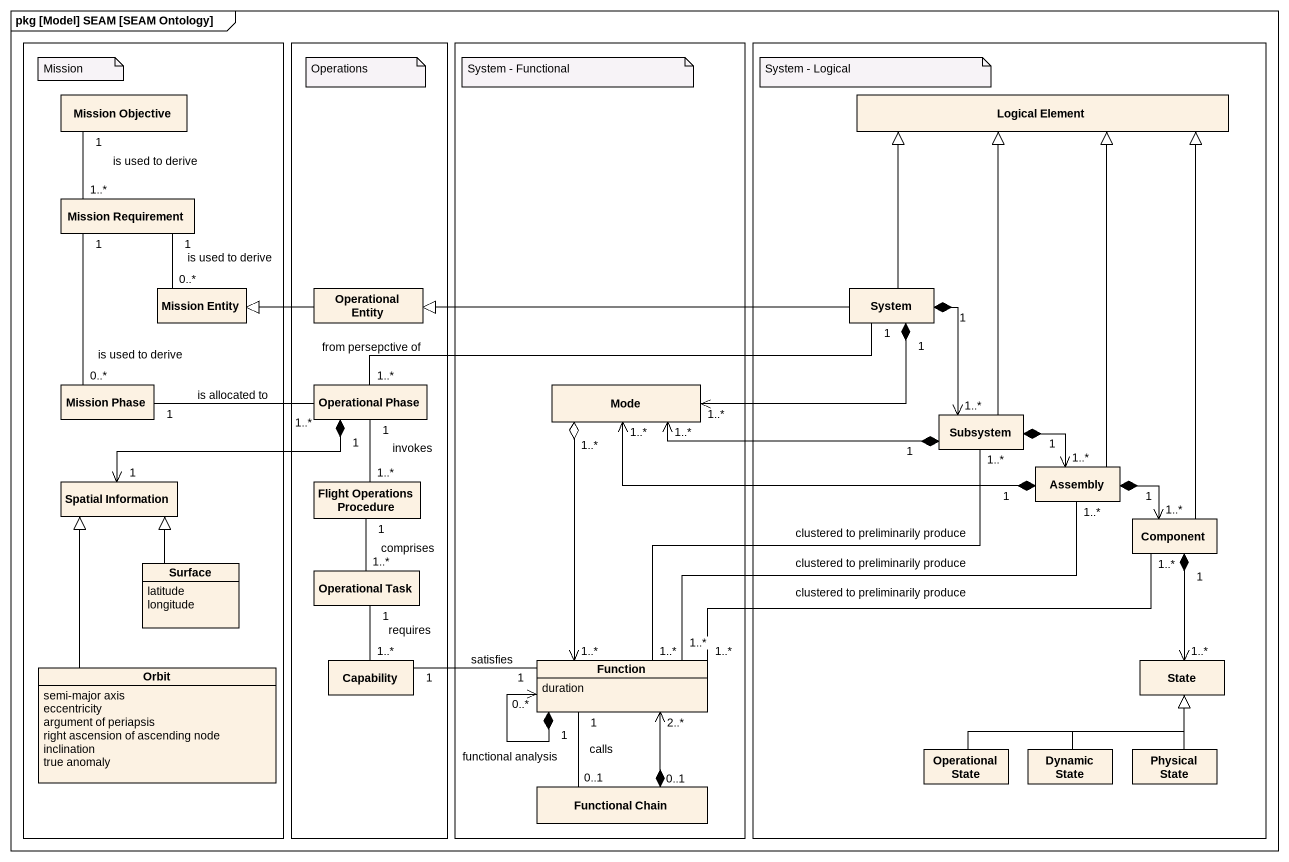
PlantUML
@startuml
mainframe pkg [Model] SEAM [SEAM Ontology]
hide circle
hide empty members
rectangle " " as rectangle1 {
  class "Mission Objective" as Mission_Objective
  class "Mission Requirement" as Mission_Requirement
  class "Mission Entity" as Mission_Entity
  class "Mission Phase" as Mission_Phase
  class "Spatial Information" as Spatial_Information
  class Surface {
    latitude
    longitude
  }
  class Orbit {
    semi-major axis
    eccentricity
    argument of periapsis
    right ascension of ascending node
    inclination
    true anomaly
  }
}
rectangle " " as rectangle2 {
  class "Operational Entity" as Operational_Entity
  class "Operational Phase" as Operational_Phase
  class "Flight Operations Procedure" as Flight_Operations_Procedure
  class "Operational Task" as Operational_Task
  class Capability
}
rectangle " " as rectangle3 {
  class Mode
  class Function {
    duration
  }
  class "Functional Chain" as Functional_Chain
}
rectangle " " as rectangle4 {
  class "Logical Element" as Logical_Element
  class System
  class Subsystem
  class Assembly
  class "Component" as Component_
  class "State" as State_
  class "Operational State" as Operational_State
  class "Dynamic State" as Dynamic_State
  class "Physical State" as Physical_State
}
Mission_Objective "1" -- "1..*" Mission_Requirement : is used to derive
Mission_Requirement "1" -- "0..*" Mission_Entity : is used to derive
Mission_Requirement "1" -- "0..*" Mission_Phase : is used to derive
Operational_Entity -left-|> Mission_Entity
System -up-|> Logical_Element
System -left-|> Operational_Entity
System "1" *-left-> "1..*" Mode
System "1" *--> "1..*" Subsystem
Operational_Phase "1..*" -right- "1" System : from persepctive of
Operational_Phase "1..*" -left- "1" Mission_Phase : is allocated to
Operational_Phase "1" *-left-> "1" Spatial_Information
Operational_Phase "1" -- "1..*" Flight_Operations_Procedure : invokes
Mode "1..*" o--> "1..*" Function
Subsystem -up-|> Logical_Element
Subsystem "1" *-left-> "1..*" Mode
Subsystem "1" *-right-> "1..*" Assembly
Flight_Operations_Procedure "1" -- "1..*" Operational_Task : comprises
Assembly -up-|> Logical_Element
Assembly "1" *-left-> "1..*" Mode
Assembly "1" *-right-> "1..*" Component_
Component_ -up-|> Logical_Element
Component_ "1" *--> "1..*" State_
Surface -up-|> Spatial_Information
Operational_Task "1" -- "1..*" Capability : requires
Orbit -up-|> Spatial_Information
Capability "1" -right- "1" Function : satisfies
Function "1..*" -up- "1..*" Subsystem : clustered to preliminarily produce
Function "1..*" -right- "1..*" Assembly : clustered to preliminarily produce
Function "1..*" -right- "1..*" Component_ : clustered to preliminarily produce
Function "1" *--> "0..*" Function : functional analysis
Function "1" -- "0..1" Functional_Chain : calls
Functional_Chain "0..1" *-up-> "2..*" Function
Operational_State -right-|> State_
Dynamic_State -up-|> State_
Physical_State -up-|> State_
note as N1
  Mission
end note
note as N2
  Operations
end note
note as N3
  System - Functional
end note
note as N4
  System - Logical
end note
@enduml
